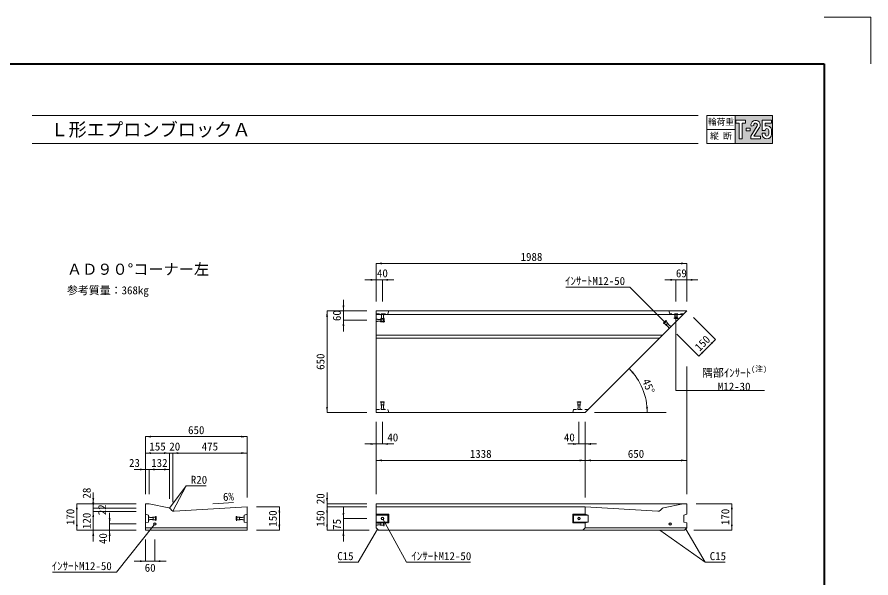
# Model space of a CAD drawing. Units: millimetres at full size. Extents: x 15766 to 83153, y 33859 to 66135.
# Drawn here: x 29247 to 34713, y 58131 to 61721 of the extents above; entities that cross this region are included whole.
import ezdxf
from ezdxf.enums import TextEntityAlignment as Align

# ---------------------------------------------------------------- set-up
doc = ezdxf.new("R2010")
doc.units = ezdxf.units.MM
doc.header["$LTSCALE"] = 28
doc.linetypes.add('USER2', pattern=[1.35, 0.75, -0.6])
for name, color, linetype, lineweight in [('Defpoints_3', 7, 'Continuous', 13), ('インサート', 3, 'USER2', 5), ('図枠', 7, 'Continuous', 5), ('寸法線', 7, 'Continuous', 13), ('引出線', 4, 'Continuous', 13), ('文字', 7, 'Continuous', 13), ('本体', 2, 'Continuous', 13)]:
    doc.layers.add(name, color=color, linetype=linetype, lineweight=lineweight)
doc.layers.add('ハッチング', color=7, linetype='Continuous')
doc.styles.add('ＭＳ ゴシック', font='')
doc.styles.get('ＭＳ ゴシック').set_extended_font_data('MS Gothic')

# ---------------------------------------------------------------- blocks, each defined once
blk = doc.blocks.new('filled_arrow')
at = {"color": 0, "linetype": 'Continuous', "lineweight": -2}
blk.add_solid([(7.5, 1.25), (0, 0), (7.5, -1.25)], dxfattribs=at)

msp = doc.modelspace()

# ---------------------------------------------------------------- hatches: boundary and pattern name
at = {"layer": 'ハッチング'}
h = msp.add_hatch(color=256, dxfattribs=at)
h.paths.add_polyline_path([(34082.98, 60910.73), (34082.98, 61090.73), (33842.98, 61090.73), (33842.98, 60910.73)])
h.paths.add_polyline_path([(33887.98, 60940.73), (33869.98, 60940.73), (33869.98, 61042.73), (33848.98, 61042.73), (33848.98, 61060.73), (33908.98, 61060.73), (33908.98, 61042.73), (33887.98, 61042.73)], flags=16)
h.paths.add_polyline_path([(33944.98, 60958.73), (33984.99, 61024.11, 0.53298), (33976.81, 61041.95, 0.53298), (33963.39, 61027.62), (33946.01, 61022.96, -0.5398), (33979.7, 61059.71, -0.5398), (34000.01, 61014.18), (33963.34, 60958.73), (34004.98, 60958.73), (34004.98, 60940.73), (33944.98, 60940.73)], flags=16)
h.paths.add_polyline_path([(33914.98, 60991.73), (33914.98, 61009.73), (33938.98, 61009.73), (33938.98, 60991.73)], flags=16)
h.paths.add_polyline_path([(34016.98, 60970.73), (34016.98, 60976.73), (34034.98, 60976.73), (34034.98, 60970.73, 1), (34058.98, 60970.73), (34058.98, 60994.73, 1), (34034.98, 60994.73), (34016.98, 60994.73), (34016.98, 61060.73), (34076.98, 61060.73), (34076.98, 61042.73), (34034.98, 61042.73), (34034.98, 61022.22, -0.54057), (34076.98, 60994.73), (34076.98, 60970.73, -1)], flags=16)
at = {"layer": '引出線'}
for points in [[(30223.19, 58577.17), (30224.06, 58578.02), (30223.74, 58578.26)], [(33361.02, 58436.02), (33361.88, 58435.16), (33362.11, 58435.49)]]:
    msp.add_hatch(color=256, dxfattribs=at).paths.add_polyline_path(points)

# ---------------------------------------------------------------- linework, layer by layer
at = {"layer": 'Defpoints_3'}
for p, q in [((34412.98, 61720.73), (34712.98, 61720.73)), ((34712.98, 61720.73), (34712.98, 61420.73))]:
    msp.add_line(p, q, dxfattribs=at)
at = {"layer": 'インサート'}
for p, q in [((31577.63, 59774.81), (31577.63, 59820.81)), ((31577.63, 59820.81), (31594.13, 59820.81)), ((31579.88, 59790.81), (31579.88, 59820.81)), ((31591.88, 59790.81), (31591.88, 59820.81)), ((31594.13, 59774.81), (31594.13, 59820.81)), ((33456.63, 59794.81), (33456.63, 59820.81)), ((33473.13, 59820.81), (33456.63, 59820.81)), ((33458.88, 59800.81), (33458.88, 59820.81)), ((33470.88, 59800.81), (33470.88, 59820.81)), ((33473.13, 59794.81), (33473.13, 59820.81)), ((31591.88, 59788.06), (31545.88, 59788.06)), ((31545.88, 59788.06), (31545.88, 59771.56)), ((31575.88, 59785.81), (31545.88, 59785.81)), ((31575.88, 59773.81), (31545.88, 59773.81)), ((31591.88, 59771.56), (31545.88, 59771.56)), ((31573.88, 59770.81), (31573.88, 59774.81)), ((31573.88, 59774.81), (31597.88, 59774.81)), ((31573.88, 59770.81), (31597.88, 59770.81)), ((31575.88, 59785.81), (31575.88, 59773.81)), ((31579.88, 59790.81), (31591.88, 59790.81)), ((31595.88, 59791.81), (31591.88, 59791.81)), ((31591.88, 59791.81), (31591.88, 59767.81)), ((31595.88, 59767.81), (31591.88, 59767.81)), ((31595.88, 59791.81), (31595.88, 59767.81)), ((31597.88, 59770.81), (31597.88, 59774.81)), ((33400.95, 59777.58), (33383.98, 59760.61)), ((33383.98, 59760.61), (33386.8, 59757.78)), ((33403.78, 59774.75), (33386.8, 59757.78)), ((33389.46, 59760.44), (33421.98, 59727.91)), ((33400.95, 59777.58), (33403.78, 59774.75)), ((33401.12, 59772.1), (33433.65, 59739.58)), ((33410.85, 59759.2), (33402.36, 59750.71)), ((33402.36, 59750.71), (33423.57, 59729.5)), ((33410.85, 59759.2), (33432.06, 59737.99)), ((33452.88, 59790.81), (33452.88, 59794.81)), ((33476.88, 59794.81), (33452.88, 59794.81)), ((33476.88, 59790.81), (33452.88, 59790.81)), ((33470.88, 59800.81), (33458.88, 59800.81)), ((33476.88, 59790.81), (33476.88, 59794.81)), ((33433.65, 59739.58), (33421.98, 59727.91)), ((31573.88, 59258.81), (31573.88, 59254.81)), ((31573.88, 59258.81), (31597.88, 59258.81)), ((31597.88, 59258.81), (31597.88, 59254.81)), ((32831.88, 59258.81), (32831.88, 59254.81)), ((32855.88, 59258.81), (32831.88, 59258.81)), ((32855.88, 59258.81), (32855.88, 59254.81)), ((31573.88, 59254.81), (31597.88, 59254.81)), ((31577.63, 59254.81), (31577.63, 59208.81)), ((31577.63, 59208.81), (31594.13, 59208.81)), ((31579.88, 59238.81), (31579.88, 59208.81)), ((31579.88, 59238.81), (31591.88, 59238.81)), ((31591.88, 59238.81), (31591.88, 59208.81)), ((31594.13, 59254.81), (31594.13, 59208.81)), ((32855.88, 59254.81), (32831.88, 59254.81)), ((32835.63, 59254.81), (32835.63, 59208.81)), ((32852.13, 59208.81), (32835.63, 59208.81)), ((32837.88, 59238.81), (32837.88, 59208.81)), ((32849.88, 59238.81), (32837.88, 59238.81)), ((32849.88, 59238.81), (32849.88, 59208.81)), ((32852.13, 59254.81), (32852.13, 59208.81)), ((30133.66, 58519.27), (30087.66, 58519.27)), ((30087.66, 58519.27), (30087.66, 58502.77)), ((30117.66, 58517.02), (30087.66, 58517.02)), ((30117.66, 58505.02), (30087.66, 58505.02)), ((30133.66, 58502.77), (30087.66, 58502.77)), ((30117.66, 58517.02), (30117.66, 58505.02)), ((30137.66, 58523.02), (30133.66, 58523.02)), ((30133.66, 58523.02), (30133.66, 58499.02)), ((30137.66, 58499.02), (30133.66, 58499.02)), ((30137.66, 58523.02), (30137.66, 58499.02)), ((30649.66, 58523.02), (30653.66, 58523.02)), ((30649.66, 58523.02), (30649.66, 58499.02)), ((30649.66, 58499.02), (30653.66, 58499.02)), ((30653.66, 58523.02), (30653.66, 58499.02)), ((30653.66, 58519.27), (30699.66, 58519.27)), ((30653.66, 58502.77), (30699.66, 58502.77)), ((30669.66, 58517.02), (30699.66, 58517.02)), ((30669.66, 58517.02), (30669.66, 58505.02)), ((30669.66, 58505.02), (30699.66, 58505.02)), ((30699.66, 58519.27), (30699.66, 58502.77)), ((31591.88, 58484.27), (31545.88, 58484.27)), ((31545.88, 58484.27), (31545.88, 58467.77)), ((31575.88, 58482.02), (31545.88, 58482.02)), ((31575.88, 58470.02), (31545.88, 58470.02)), ((31591.88, 58467.77), (31545.88, 58467.77)), ((31575.88, 58482.02), (31575.88, 58470.02)), ((31595.88, 58488.02), (31591.88, 58488.02)), ((31591.88, 58488.02), (31591.88, 58464.02)), ((31595.88, 58464.02), (31591.88, 58464.02)), ((31595.88, 58488.02), (31595.88, 58464.02))]:
    msp.add_line(p, q, dxfattribs=at)
at = {"layer": 'インサート', "linetype": 'Continuous'}
for centre, radius in [((31585.88, 58511.02), 8.25), ((31585.88, 58511.02), 6), ((32843.88, 58511.02), 8.25), ((32843.88, 58511.02), 6), ((30128.66, 58476.02), 8.25), ((30128.66, 58476.02), 6), ((33427.82, 58476.02), 8.25), ((33427.82, 58476.02), 6)]:
    msp.add_circle(centre, radius, dxfattribs=at)
at = {"layer": '図枠', "lineweight": 40}
for p, q in [((29012.98, 61420.73), (34412.98, 61420.73)), ((34412.98, 61420.73), (34412.98, 53110.73))]:
    msp.add_line(p, q, dxfattribs=at)
at = {"layer": '図枠', "lineweight": 13}
for p, q in [((29342.98, 61090.73), (33607.51, 61090.73)), ((33842.98, 61090.73), (33842.98, 60910.73)), ((33946.01, 61022.96), (33963.39, 61027.62)), ((33662.98, 61000.73), (33842.98, 61000.73)), ((34058.98, 60970.73), (34058.98, 60994.73)), ((34076.98, 60994.73), (34076.98, 60970.73)), ((29342.98, 60910.73), (33607.51, 60910.73))]:
    msp.add_line(p, q, dxfattribs=at)
for points in [[(34082.98, 61090.73), (34082.98, 60910.73), (33662.98, 60910.73), (33662.98, 61090.73)], [(33869.98, 60940.73), (33869.98, 61042.73), (33848.98, 61042.73), (33848.98, 61060.73), (33908.98, 61060.73), (33908.98, 61042.73), (33887.98, 61042.73), (33887.98, 60940.73)], [(33914.98, 61009.73), (33938.98, 61009.73), (33938.98, 60991.73), (33914.98, 60991.73)]]:
    msp.add_lwpolyline(points, close=True, dxfattribs=at)
for points in [[(34034.98, 60994.73), (34016.98, 60994.73), (34016.98, 61060.73), (34076.98, 61060.73), (34076.98, 61042.73), (34034.98, 61042.73), (34034.98, 61022.22)], [(33984.99, 61024.11), (33944.98, 60958.73), (33944.98, 60940.73), (34004.98, 60940.73), (34004.98, 60958.73), (33963.34, 60958.73), (34000.01, 61014.18)], [(34016.98, 60970.73), (34016.98, 60976.73), (34034.98, 60976.73), (34034.98, 60970.73)]]:
    msp.add_lwpolyline(points, dxfattribs=at)
for centre, radius, start, end in [((33974.91, 61030.28), 29.82, 327.32155, 194.20268), ((33974.91, 61030.28), 11.82, 328.53575, 192.98848), ((34046.98, 60994.73), 30, 0, 113.57818), ((34046.98, 60994.73), 12, 0, 180), ((34046.98, 60970.73), 30, 180, 0), ((34046.98, 60970.73), 12, 180, 0)]:
    msp.add_arc(centre, radius, start, end, dxfattribs=at)
at = {"layer": '寸法線'}
for p, q in [((31545.88, 60143.75), (33533.88, 60143.75)), ((31545.88, 59899.81), (31545.88, 60143.75)), ((33533.88, 59899.81), (33533.88, 60143.75)), ((31473.88, 60038.75), (31657.88, 60038.75)), ((31545.88, 59899.81), (31545.88, 60038.75)), ((31585.88, 59899.81), (31585.88, 60038.75)), ((33392.88, 60038.75), (33605.88, 60038.75)), ((33464.88, 59899.81), (33464.88, 60038.75)), ((33533.88, 59899.81), (33533.88, 60038.75)), ((31335.93, 59707.81), (31335.93, 59911.81)), ((31230.93, 59189.81), (31230.93, 59839.81)), ((31485.88, 59839.81), (31230.93, 59839.81)), ((31485.88, 59839.81), (31335.93, 59839.81)), ((31485.88, 59779.81), (31335.93, 59779.81)), ((33576.31, 59797.38), (33717.21, 59656.48)), ((33470.24, 59691.32), (33611.14, 59550.42)), ((33611.14, 59550.42), (33717.21, 59656.48)), ((33533.88, 58666.02), (33533.88, 59483.09)), ((31485.88, 59189.81), (31230.93, 59189.81)), ((32943.88, 59189.81), (33401.16, 59189.81)), ((31545.88, 59129.81), (31545.88, 58988.09)), ((31545.88, 58666.02), (31545.88, 59129.09)), ((31585.88, 59129.81), (31585.88, 58988.09)), ((32843.88, 59129.81), (32843.88, 58988.09)), ((32883.88, 59129.81), (32883.88, 58988.09)), ((32883.88, 58646.02), (32883.88, 59129.09)), ((30718.66, 59035.01), (30068.66, 59035.01)), ((30068.66, 58666.02), (30068.66, 59035.01)), ((30718.66, 58646.02), (30718.66, 59035.01)), ((31473.88, 58988.09), (31657.88, 58988.09)), ((32955.88, 58988.09), (32771.88, 58988.09)), ((30223.41, 58930.01), (30068.66, 58930.01)), ((30068.66, 58666.02), (30068.66, 58930.01)), ((30315.6, 58930.01), (30151.41, 58930.01)), ((30223.41, 58637.79), (30223.41, 58930.01)), ((30223.41, 58637.79), (30223.41, 58930.01)), ((30718.66, 58930.01), (30243.6, 58930.01)), ((30243.6, 58616.63), (30243.6, 58930.01)), ((30243.6, 58616.63), (30243.6, 58930.01)), ((30718.66, 58646.02), (30718.66, 58930.01)), ((31545.88, 58883.09), (32883.88, 58883.09)), ((32883.88, 58883.09), (33533.88, 58883.09)), ((29996.66, 58825.01), (30163.66, 58825.01)), ((30068.66, 58666.02), (30068.66, 58825.01)), ((30091.66, 58666.02), (30091.66, 58825.01)), ((30091.66, 58825.01), (30223.41, 58825.01)), ((30091.66, 58666.02), (30091.66, 58825.01)), ((30223.41, 58637.79), (30223.41, 58825.01)), ((29734.29, 58678.02), (29734.29, 58505.79)), ((31230.93, 58514.02), (31230.93, 58678.02)), ((29629.29, 58436.02), (29629.29, 58606.02)), ((30008.66, 58606.02), (29629.29, 58606.02)), ((29734.29, 58649.79), (29734.29, 58484.02)), ((30008.66, 58606.02), (29734.29, 58606.02)), ((31485.88, 58606.02), (31230.93, 58606.02)), ((33593.88, 58606.02), (33822.4, 58606.02)), ((33822.4, 58436.02), (33822.4, 58606.02)), ((30008.66, 58577.79), (29734.29, 58577.79)), ((30008.66, 58577.79), (29734.29, 58577.79)), ((29734.29, 58364.02), (29734.29, 58556.02)), ((30008.66, 58556.02), (29734.29, 58556.02)), ((30008.66, 58556.02), (29734.29, 58556.02)), ((29839.29, 58364.02), (29839.29, 58548.02)), ((30778.66, 58586.02), (30925.63, 58586.02)), ((30925.63, 58586.02), (30925.63, 58436.02)), ((31230.93, 58436.02), (31230.93, 58586.02)), ((31485.88, 58586.02), (31230.93, 58586.02)), ((31485.88, 58586.02), (31230.93, 58586.02)), ((31335.93, 58583.02), (31335.93, 58364.02)), ((31485.88, 58511.02), (31335.93, 58511.02)), ((30008.66, 58436.02), (29629.29, 58436.02)), ((30008.66, 58436.02), (29734.29, 58436.02)), ((30008.66, 58476.02), (29839.29, 58476.02)), ((30008.66, 58436.02), (29839.29, 58436.02)), ((30778.66, 58436.02), (30925.63, 58436.02)), ((31500.88, 58436.02), (31230.93, 58436.02)), ((31500.88, 58436.02), (31335.93, 58436.02)), ((33578.88, 58436.02), (33822.4, 58436.02)), ((30068.66, 58376.02), (30068.66, 58237.82)), ((30128.66, 58376.02), (30128.66, 58237.82)), ((29996.66, 58237.82), (30200.66, 58237.82))]:
    msp.add_line(p, q, dxfattribs=at)
msp.add_arc((32883.88, 59189.81), 397.28, 0, 45, dxfattribs=at)
at = {"layer": '引出線'}
for p, q in [((30223.19, 58577.17), (30328.99, 58719.7)), ((33361.02, 58436.02), (33650.93, 58231.26))]:
    msp.add_line(p, q, dxfattribs=at)
for points in [[(33392.46, 59769.1), (33169.14, 59992.42), (32759.5, 59992.42)], [(33464.88, 59790.81), (33464.88, 59331.53), (33614.88, 59331.53), (34030.59, 59331.53)], [(30244.44, 58558.59), (30328.99, 58719.7), (30458.22, 58719.7)], [(30499.67, 58604.38), (30567.11, 58608.56), (30631.13, 58612.52)], [(31589.87, 58503.8), (31740.37, 58231.26), (32150.02, 58231.26)], [(30123.52, 58469.56), (29882.78, 58167.42), (29473.14, 58167.42)], [(31553.38, 58443.52), (31430.84, 58231.26), (31302.43, 58231.26)], [(33528.38, 58443.52), (33650.93, 58231.26), (33779.33, 58231.26)]]:
    msp.add_lwpolyline(points, dxfattribs=at)
for points in [[(30223.19, 58577.17), (30224.06, 58578.02), (30223.74, 58578.26)], [(33361.02, 58436.02), (33361.88, 58435.16), (33362.11, 58435.49)]]:
    msp.add_lwpolyline(points, close=True, dxfattribs=at)
at = {"layer": '本体'}
for p, q in [((31545.88, 59189.81), (31545.88, 59839.81)), ((31545.88, 59839.81), (33533.88, 59839.81)), ((33533.88, 59839.81), (32883.88, 59189.81)), ((31545.88, 59189.81), (32883.88, 59189.81)), ((30068.66, 58606.02), (30068.66, 58436.02)), ((30068.66, 58606.02), (30091.66, 58606.02)), ((30217.4, 58579.07), (30091.66, 58606.02)), ((31545.88, 58606.02), (33533.88, 58606.02)), ((31545.88, 58606.02), (31545.88, 58451.02)), ((33510.88, 58606.02), (33385.04, 58579.32)), ((33533.88, 58606.02), (33533.88, 58538.52)), ((30228.12, 58572.85), (30237.18, 58563.36)), ((30718.66, 58586.02), (30252.88, 58557.21)), ((30718.66, 58586.02), (30718.66, 58436.02)), ((31545.88, 58586.02), (32883.88, 58586.02)), ((33349.48, 58557.22), (32883.88, 58586.02)), ((32883.88, 58586.02), (32883.88, 58538.52)), ((33374.58, 58573.42), (33365.32, 58563.52)), ((32883.88, 58538.52), (32902.88, 58533.52)), ((32902.88, 58533.52), (32902.88, 58488.52)), ((30718.66, 58436.02), (30068.66, 58436.02)), ((31545.88, 58451.02), (31560.88, 58436.02)), ((31560.88, 58436.02), (32868.88, 58436.02)), ((32883.88, 58451.02), (32868.88, 58436.02)), ((32868.88, 58436.02), (33518.88, 58436.02)), ((32902.88, 58488.52), (32883.88, 58483.52)), ((32883.88, 58483.52), (32883.88, 58451.02)), ((33518.88, 58436.02), (33533.88, 58451.02)), ((33533.88, 58483.52), (33533.88, 58451.02))]:
    msp.add_line(p, q, dxfattribs=at)
at = {"layer": '本体', "linetype": 'USER2', "lineweight": 9}
for p, q in [((31545.88, 59820.81), (31620.88, 59820.81)), ((31620.88, 59820.81), (31625.88, 59839.81)), ((33424.88, 59820.81), (33419.88, 59839.81)), ((33514.88, 59820.81), (33424.88, 59820.81)), ((31545.88, 59208.81), (31620.88, 59208.81)), ((31620.88, 59208.81), (31625.88, 59189.81)), ((32808.88, 59208.81), (32803.88, 59189.81)), ((32902.88, 59208.81), (32808.88, 59208.81))]:
    msp.add_line(p, q, dxfattribs=at)
at = {"layer": '本体', "lineweight": 9}
for p, q in [((31545.88, 59816.81), (33510.88, 59816.81)), ((31545.88, 59684.81), (33378.88, 59684.81)), ((31545.88, 59664.81), (33358.88, 59664.81)), ((30068.66, 58538.52), (30087.66, 58533.52)), ((30087.66, 58533.52), (30087.66, 58488.52)), ((30718.66, 58538.52), (30699.66, 58533.52)), ((30699.66, 58533.52), (30699.66, 58488.52)), ((33533.88, 58538.52), (33514.88, 58533.52)), ((33514.88, 58533.52), (33514.88, 58488.52)), ((30068.66, 58483.52), (30087.66, 58488.52)), ((30718.66, 58483.52), (30699.66, 58488.52)), ((32883.88, 58451.02), (33533.88, 58451.02)), ((33514.88, 58488.52), (33533.88, 58483.52))]:
    msp.add_line(p, q, dxfattribs=at)
at = {"layer": '本体', "lineweight": 5}
for p, q in [((31625.88, 58538.52), (31545.88, 58538.52)), ((31620.88, 58533.52), (31545.88, 58533.52)), ((31625.88, 58538.52), (31620.88, 58533.52)), ((31620.88, 58533.52), (31620.88, 58488.52)), ((31625.88, 58538.52), (31625.88, 58483.52)), ((32803.88, 58538.52), (32883.88, 58538.52)), ((32803.88, 58538.52), (32803.88, 58483.52)), ((32803.88, 58538.52), (32808.88, 58533.52)), ((32808.88, 58533.52), (32883.88, 58533.52)), ((32808.88, 58533.52), (32808.88, 58488.52)), ((32883.88, 58533.52), (32902.88, 58533.52)), ((30718.66, 58451.02), (30068.66, 58451.02)), ((31620.88, 58488.52), (31545.88, 58488.52)), ((31625.88, 58483.52), (31545.88, 58483.52)), ((31620.88, 58488.52), (31625.88, 58483.52)), ((32808.88, 58488.52), (32803.88, 58483.52)), ((32803.88, 58483.52), (32883.88, 58483.52)), ((32808.88, 58488.52), (32883.88, 58488.52)), ((32883.88, 58488.52), (32902.88, 58488.52))]:
    msp.add_line(p, q, dxfattribs=at)
at = {"layer": '本体'}
for centre, start, end in [((30213.21, 58559.52), 41.80792, 77.90524), ((30251.65, 58577.17), 223.66772, 273.53956), ((33350.71, 58577.18), 266.46044, 316.912), ((33389.19, 58559.76), 101.97613, 136.912)]:
    msp.add_arc(centre, 20, start, end, dxfattribs=at)

# ---------------------------------------------------------------- block references
at = {"layer": '寸法線', "xscale": 4.8, "yscale": 4.8}
for p in [(31545.88, 60143.75), (31585.88, 60038.75), (33533.88, 60038.75), (30068.66, 59035.01), (31585.88, 58988.09), (32883.88, 58988.09), (30068.66, 58930.01), (30243.6, 58930.01), (30243.6, 58930.01), (31545.88, 58883.09), (32883.88, 58883.09), (30091.66, 58825.01), (30091.66, 58825.01), (30128.66, 58237.82)]:
    msp.add_blockref('filled_arrow', p, dxfattribs=at)
for p, rotation in [((33533.88, 60143.75), 180), ((31545.88, 60038.75), 180), ((33464.88, 60038.75), 180), ((31335.93, 59839.81), 90), ((31230.93, 59839.81), 270), ((31335.93, 59779.81), 270), ((33717.21, 59656.48), 225), ((33611.14, 59550.42), 45), ((33164.8, 59470.73), 312.4), ((31230.93, 59189.81), 90), ((33281.16, 59189.81), 92.6), ((30718.66, 59035.01), 180), ((31545.88, 58988.09), 180), ((32843.88, 58988.09), 180), ((30223.41, 58930.01), 180), ((30223.41, 58930.01), 180), ((30718.66, 58930.01), 180), ((32883.88, 58883.09), 180), ((33533.88, 58883.09), 180), ((30068.66, 58825.01), 180), ((30223.41, 58825.01), 180), ((29629.29, 58606.02), 270), ((29734.29, 58606.02), 90), ((29734.29, 58577.79), 90), ((29734.29, 58577.79), 90), ((31230.93, 58606.02), 90), ((33822.4, 58606.02), 270), ((29734.29, 58556.02), 270), ((29734.29, 58556.02), 270), ((30925.63, 58586.02), 270), ((31230.93, 58586.02), 270), ((31230.93, 58586.02), 270), ((31335.93, 58511.02), 90), ((29839.29, 58476.02), 90), ((29629.29, 58436.02), 90), ((29734.29, 58436.02), 270), ((29839.29, 58436.02), 270), ((30925.63, 58436.02), 90), ((31230.93, 58436.02), 90), ((31335.93, 58436.02), 270), ((33822.4, 58436.02), 90), ((30068.66, 58237.82), 180)]:
    msp.add_blockref('filled_arrow', p, dxfattribs=dict(at, rotation=rotation))
at = {"layer": '引出線'}
for p, xscale, yscale, rotation in [((33392.46, 59769.1), 0.16, 0.16, 135), ((33464.88, 59790.81), 0.16, 0.16, 270), ((30499.67, 58604.38), 0.133, 0.133, 3.5), ((30244.44, 58558.59), 0.16, 0.16, 62.3), ((31589.87, 58503.8), 0.16, 0.16, 298.9), ((30123.52, 58469.56), 0.16, 0.16, 231.5), ((31553.38, 58443.52), 0.16, 0.16, 240), ((33528.38, 58443.52), 0.16, 0.16, 300)]:
    msp.add_blockref('filled_arrow', p, dxfattribs=dict(at, xscale=xscale, yscale=yscale, rotation=rotation))

# ---------------------------------------------------------------- texts
at = {"layer": '図枠', "style": 'ＭＳ ゴシック'}
for s, p in [('輪荷重', (33752.98, 61050.18)), ('縦 断', (33752.98, 60960.18))]:
    msp.add_text(s, height=39.88, dxfattribs=at).set_placement(p, align=Align.MIDDLE_CENTER)
msp.add_text('\u3000Ｌ形エプロンブロックＡ', height=85.45, dxfattribs=at).set_placement((29342.98, 61000.73), align=Align.MIDDLE_LEFT)
at = {"layer": '寸法線', "style": 'ＭＳ ゴシック'}
for s, p in [('1988', (32539.88, 60185.75)), ('40', (31585.51, 60080.75)), ('69', (33499.38, 60080.75)), ('650', (30393.66, 59077.01)), ('40', (31651.84, 59030.09)), ('40', (32782.27, 59030.09)), ('155', (30146.04, 58972.01)), ('20', (30256.1, 58972.01)), ('475', (30481.13, 58972.01)), ('1338', (32214.88, 58925.09)), ('650', (33208.88, 58925.09)), ('23', (29998.01, 58867.01)), ('132', (30157.54, 58867.01)), ('60', (30098.66, 58195.82))]:
    msp.add_text(s, height=51.27, dxfattribs=at).set_placement(p, align=Align.MIDDLE_CENTER)
for s, rotation, p in [('60', 90, (31293.93, 59809.81)), ('150', 45, (33634.48, 59633.15)), ('650', 90, (31188.93, 59514.81)), ('45°', 292.5, (33289.72, 59357.91)), ('28', 90, (29692.29, 58673.6)), ('20', 90, (31188.93, 58637.59)), ('170', 90, (29587.29, 58521.02)), ('22', 90, (29791.29, 58566.9)), ('150', 90, (30883.63, 58511.02)), ('150', 90, (31188.93, 58511.02)), ('170', 90, (33780.4, 58521.02)), ('120', 90, (29692.29, 58496.02)), ('75', 90, (31293.93, 58473.52)), ('40', 90, (29797.29, 58382.54))]:
    msp.add_text(s, height=51.27, rotation=rotation, dxfattribs=at).set_placement(p, align=Align.MIDDLE_CENTER)
at = {"layer": '引出線', "style": 'ＭＳ ゴシック'}
for s, p in [('ｲﾝｻｰﾄM12-50', (33139.14, 60057.22)), ('C15', (31400.84, 58296.06)), ('ｲﾝｻｰﾄM12-50', (29852.78, 58232.22))]:
    msp.add_text(s, height=51.27, dxfattribs=at).set_placement(p, align=Align.TOP_RIGHT)
for s, height, p in [('隅部ｲﾝｻｰﾄ', 51.27, (33631.44, 59402.32)), ('(注)', 35.89, (33946.13, 59440.12)), ('M12-30', 51.27, (33732.84, 59314.57))]:
    msp.add_text(s, height=height, dxfattribs=at).set_placement(p, align=Align.BOTTOM_LEFT)
for s, p in [('R20', (30358.99, 58784.5)), ('ｲﾝｻｰﾄM12-50', (31770.37, 58296.06)), ('C15', (33680.93, 58296.06))]:
    msp.add_text(s, height=51.27, dxfattribs=at).set_placement(p, align=Align.TOP_LEFT)
msp.add_text('6%', height=51.27, rotation=3.54, dxfattribs=at).set_placement((30563.04, 58674.33), align=Align.TOP_LEFT)
at = {"layer": '文字', "style": 'ＭＳ ゴシック'}
for s, height, p in [('ＡＤ９０°コーナー左', 71.21, (29565.99, 60142.36)), ('参考質量：368kg', 51.27, (29565.99, 59997.51))]:
    msp.add_text(s, height=height, dxfattribs=at).set_placement(p, align=Align.TOP_LEFT)

doc.saveas('drawing.dxf')
